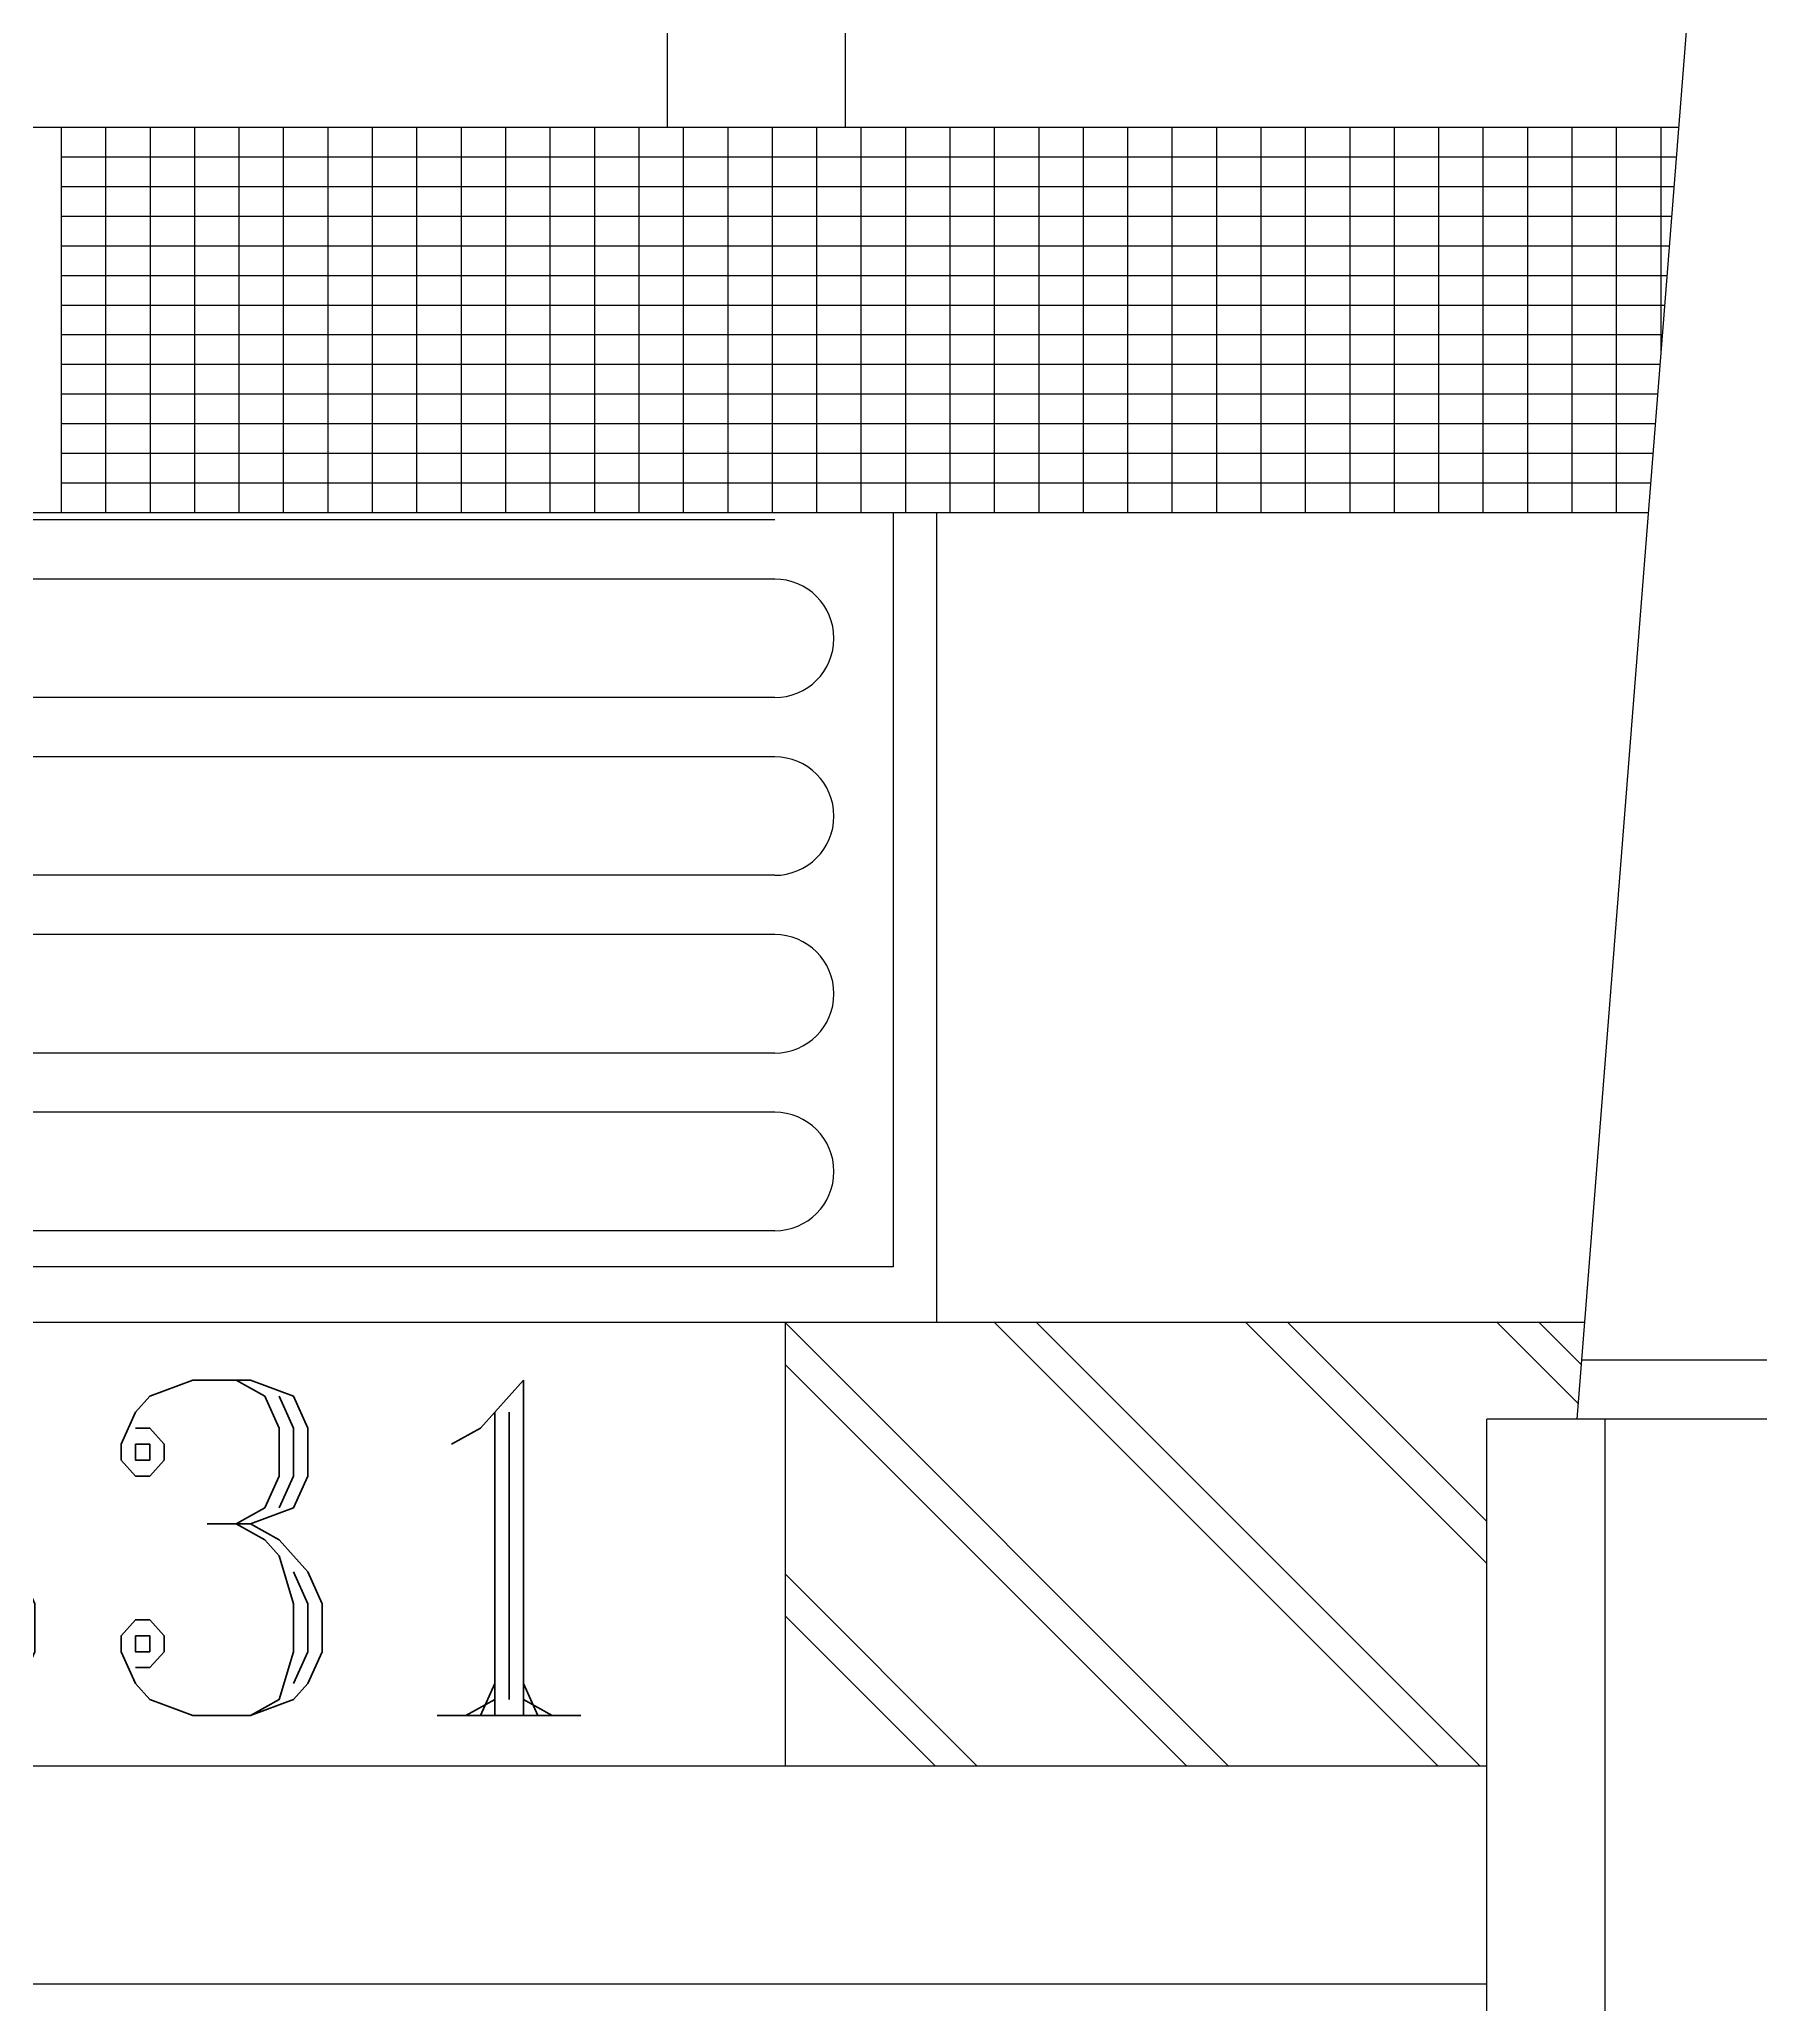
# Model space of a CAD drawing. Extents: x -121210 to 57230, y 84783 to 157800.
# Drawn here: x 26258 to 27092, y 106649 to 107601 of the extents above; entities that cross this region are included whole.
import ezdxf

# ---------------------------------------------------------------- set-up
doc = ezdxf.new("R2010")
doc.units = 0
doc.header["$MEASUREMENT"] = 0
doc.layers.get('0').update_dxf_attribs({"linetype": 'CONTINUOUS'})
doc.styles.add('ROMANT', font='romant')

# ---------------------------------------------------------------- blocks, each defined once
blk = doc.blocks.new('A$C0C516246')
for p, q in [((2561.65, 1263.5), (2632.72, 2164.35)), ((2121.09, 1889.26), (2121.09, 2063.49)), ((2207.19, 1889.26), (2207.19, 2063.49)), ((2611.02, 1889.26), (1805.91, 1889.26)), ((1827.44, 1702.71), (1827.44, 1889.26)), ((1848.96, 1702.71), (1848.96, 1889.26)), ((1870.49, 1702.71), (1870.49, 1889.26)), ((1892.01, 1702.71), (1892.01, 1889.26)), ((1913.54, 1702.71), (1913.54, 1889.26)), ((1935.06, 1702.71), (1935.06, 1889.26)), ((1956.59, 1702.71), (1956.59, 1889.26)), ((1978.11, 1702.71), (1978.11, 1889.26)), ((1999.64, 1702.71), (1999.64, 1889.26)), ((2021.17, 1702.71), (2021.17, 1889.26)), ((2042.69, 1702.71), (2042.69, 1889.26)), ((2064.22, 1702.71), (2064.22, 1889.26)), ((2085.74, 1702.71), (2085.74, 1889.26)), ((2107.27, 1702.71), (2107.27, 1889.26)), ((2128.79, 1702.71), (2128.79, 1889.26)), ((2150.32, 1702.71), (2150.32, 1889.26)), ((2171.84, 1702.71), (2171.84, 1889.26)), ((2193.37, 1702.71), (2193.37, 1889.26)), ((2214.89, 1702.71), (2214.89, 1889.26)), ((2236.42, 1702.71), (2236.42, 1889.26)), ((2257.94, 1702.71), (2257.94, 1889.26)), ((2279.47, 1702.71), (2279.47, 1889.26)), ((2300.99, 1702.71), (2300.99, 1889.26)), ((2322.52, 1702.71), (2322.52, 1889.26)), ((2344.04, 1702.71), (2344.04, 1889.26)), ((2365.57, 1702.71), (2365.57, 1889.26)), ((2387.09, 1702.71), (2387.09, 1889.26)), ((2408.62, 1702.71), (2408.62, 1889.26)), ((2430.14, 1702.71), (2430.14, 1889.26)), ((2451.67, 1702.71), (2451.67, 1889.26)), ((2473.19, 1702.71), (2473.19, 1889.26)), ((2494.72, 1702.71), (2494.72, 1889.26)), ((2516.24, 1702.71), (2516.24, 1889.26)), ((2537.77, 1702.71), (2537.77, 1889.26)), ((2559.29, 1702.71), (2559.29, 1889.26)), ((2580.82, 1702.71), (2580.82, 1889.26)), ((2602.34, 1779.34), (2602.34, 1889.26)), ((2609.88, 1874.91), (1827.44, 1874.91)), ((2608.75, 1860.56), (1827.44, 1860.56)), ((2607.62, 1846.21), (1827.44, 1846.21)), ((2606.49, 1831.86), (1827.44, 1831.86)), ((2605.35, 1817.51), (1827.44, 1817.51)), ((2604.22, 1803.16), (1827.44, 1803.16)), ((2603.09, 1788.81), (1827.44, 1788.81)), ((2601.96, 1774.46), (1827.44, 1774.46)), ((2600.83, 1760.11), (1827.44, 1760.11)), ((2599.69, 1745.76), (1827.44, 1745.76)), ((2598.56, 1731.41), (1827.44, 1731.41)), ((2597.43, 1717.06), (1827.44, 1717.06)), ((2172.93, 1699.23), (1758.88, 1699.23)), ((2596.3, 1702.71), (1805.91, 1702.71)), ((2230.33, 1702.71), (2230.33, 1337.33)), ((2251.28, 1702.71), (2251.28, 1310.36)), ((2172.93, 1670.53), (1753.67, 1670.53)), ((2172.93, 1613.13), (1574.4, 1613.13)), ((2172.93, 1584.43), (1574.4, 1584.43)), ((2172.93, 1527.03), (1574.4, 1527.03)), ((2172.93, 1498.33), (1574.4, 1498.33)), ((2172.93, 1440.92), (1574.4, 1440.92)), ((2172.93, 1412.22), (1574.4, 1412.22)), ((2172.93, 1354.82), (1574.4, 1354.82)), ((2230.33, 1337.33), (1522.74, 1337.33)), ((2565.35, 1310.36), (1257.78, 1310.36)), ((2177.96, 1310.36), (2177.96, 1095.5)), ((2178, 1310.36), (2392.86, 1095.5)), ((2279.47, 1310.36), (2494.33, 1095.5)), ((2299.77, 1310.36), (2514.63, 1095.5)), ((2401.24, 1310.36), (2517.91, 1193.69)), ((2421.53, 1310.36), (2517.91, 1213.98)), ((2523, 1310.36), (2562.25, 1271.11)), ((2543.3, 1310.36), (2563.73, 1289.92)), ((2177.96, 1290.11), (2372.57, 1095.5)), ((3169.13, 1292.2), (2563.91, 1292.2)), ((2517.91, 708.77), (2517.91, 1263.5)), ((3169.13, 1263.5), (2517.91, 1263.5)), ((2575.31, 488.6), (2575.31, 1263.5)), ((2177.96, 1188.64), (2271.1, 1095.5)), ((2177.96, 1168.34), (2250.8, 1095.5)), ((2517.91, 1095.5), (1546.96, 1095.5)), ((1629.66, 990.03), (2517.91, 990.03))]:
    blk.add_line(p, q)
for centre in [(2172.93, 1641.83), (2172.93, 1555.73), (2172.93, 1469.62), (2172.93, 1383.52)]:
    blk.add_arc(centre, 28.7, 270, 90)
at = {"style": 'ROMANT'}
for s, height, p in [('JUAN VTE BUENROSTRO', 0.00488, (1956.59, 1860.55)), (' 20.154.133-S', 0.00488, (1956.61, 1860.54)), ('331', 162.453, (1696.16, 1119.98))]:
    blk.add_text(s, height=height, dxfattribs=at).set_placement(p)

msp = doc.modelspace()

# ---------------------------------------------------------------- block references
msp.add_blockref('A$C0C516246', (24441.36, 105668.66))

doc.saveas('drawing.dxf')
